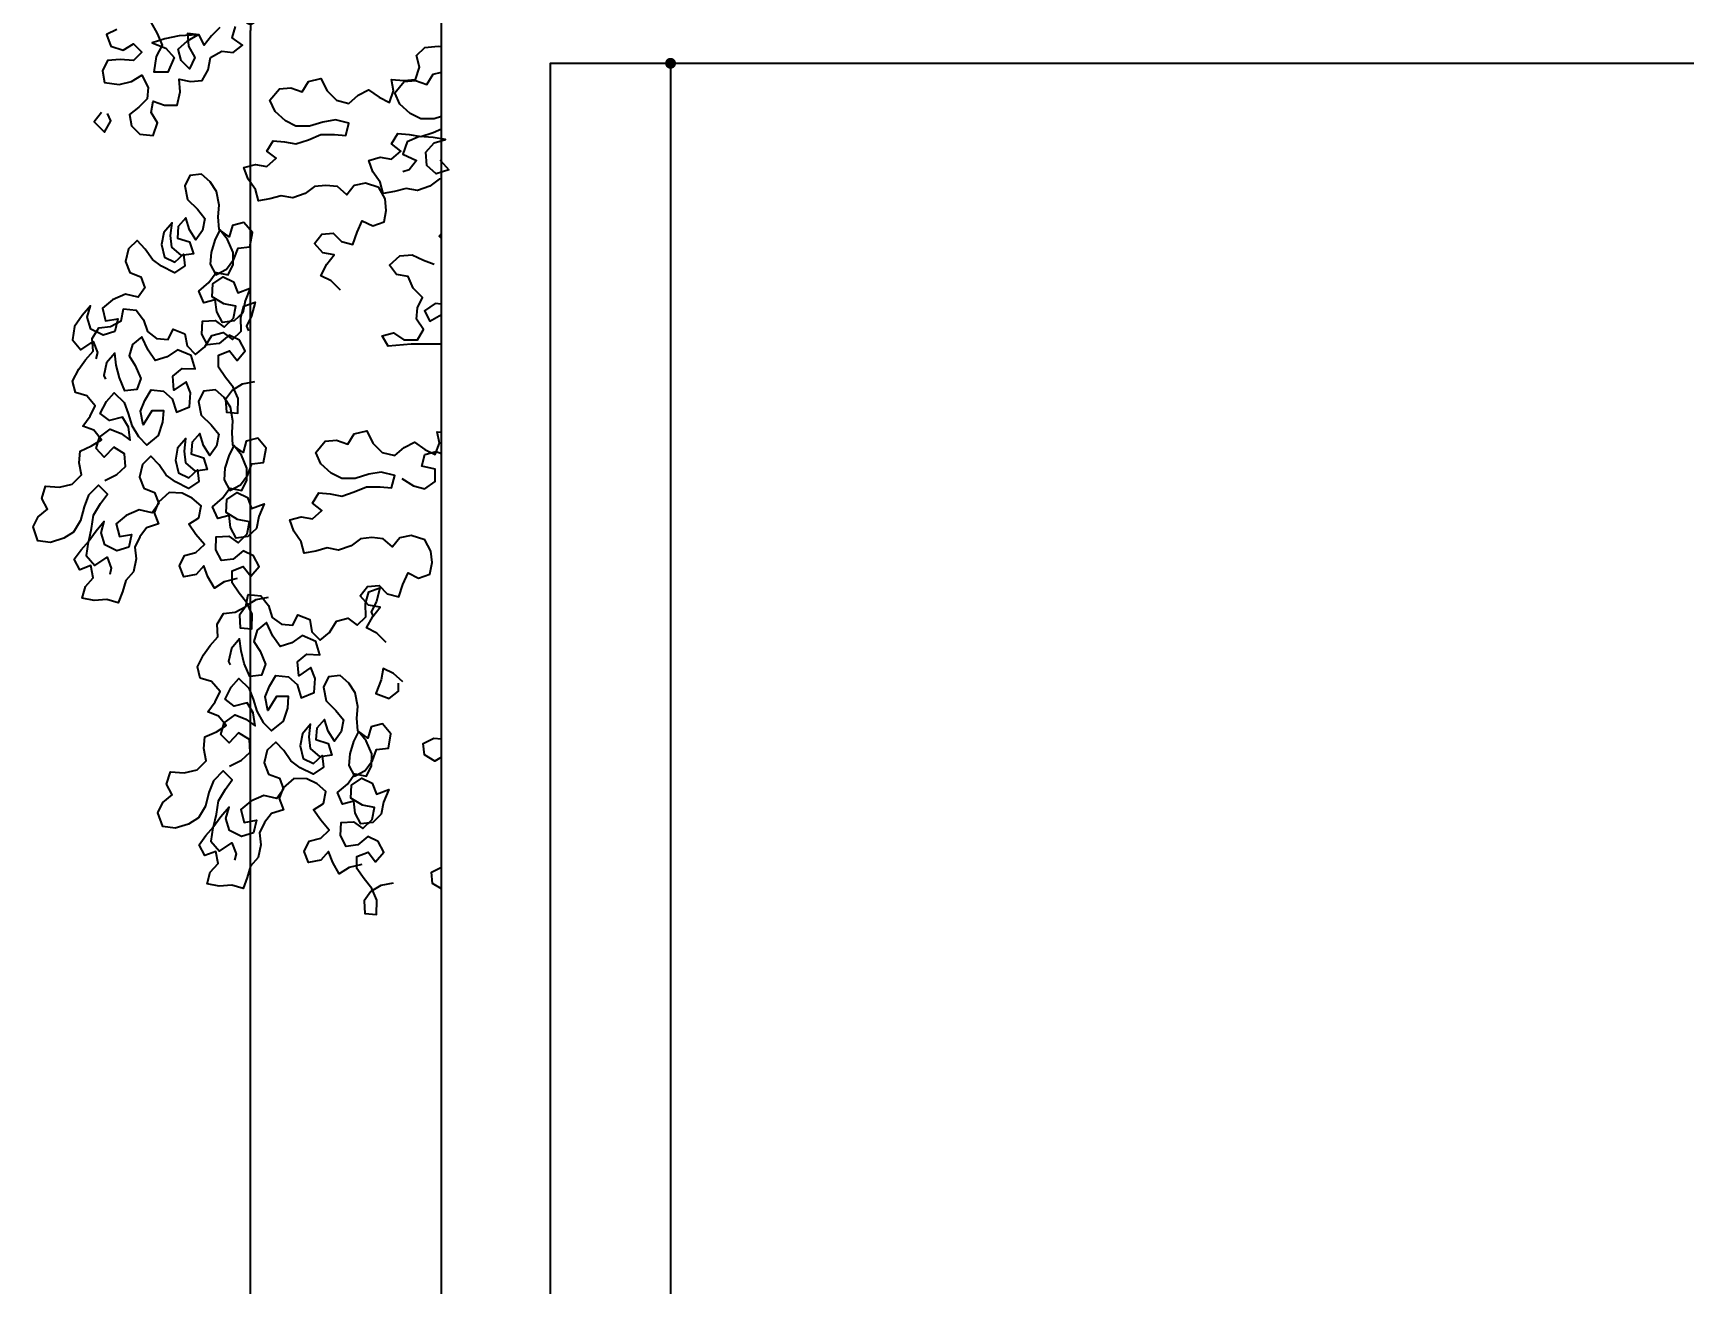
# Model space of a CAD drawing. Header units: millimetres. Extents: x 92.2 to 172.4, y 6.8 to 63.1.
# Drawn here: x 131.407 to 135.193, y 12.052 to 14.922 of the extents above; entities that cross this region are included whole.
import ezdxf

# ---------------------------------------------------------------- set-up
doc = ezdxf.new("R2010")
doc.units = ezdxf.units.MM
doc.layers.add('Alvenaria', color=5, linetype='Continuous')
doc.layers.add('COTAS', color=1, linetype='Continuous')
doc.styles.add('ROMANS', font='C-ACENTO.SHX')
doc.dimstyles.new('Artiun 1-50', dxfattribs={"dimscale": 0.5, "dimtxt": 0.15, "dimasz": 0.05, "dimexe": 0.03, "dimexo": 0.05, "dimgap": 0.1, "dimtad": 1, "dimzin": 4, "dimdsep": 46, "dimtxsty": 'ROMANS', "dimblk": 'DOT', "dimcen": 0.025, "dimclrt": 2, "dimadec": 0, "dimazin": 0, "dimtfac": 1, "dimtix": 1, "dimtmove": 2, "dimatfit": 2, "dimldrblk": 'DOT', "dimfxl": 1, "dimtolj": 1, "dimtzin": 0, "dimarcsym": 0})

# ---------------------------------------------------------------- blocks, each defined once
blk = doc.blocks.new('_DOT')
at = {"color": 0, "linetype": 'ByBlock'}
blk.add_line((-0.5, 0), (-1, 0), dxfattribs=at)
at = {"color": 0, "linetype": 'ByBlock', "const_width": 0.5}
blk.add_lwpolyline([(-0.25, 0, 1), (0.25, 0, 1)], format="xyb", close=True, dxfattribs=at)
blk = doc.blocks.new('*D136')
at = {"layer": 'COTAS', "color": 0, "lineweight": -2, "transparency": 16777216}
for p, q in [((132.618, 14.8523), (132.8836, 14.8523)), ((132.8686, 14.8273), (132.8686, 8.1573)), ((132.618, 8.1323), (132.8836, 8.1323))]:
    blk.add_line(p, q, dxfattribs=at)
at = {"layer": 'Defpoints', "color": 0, "transparency": 16777216}
for p in [(132.593, 14.8523), (132.593, 8.1323), (132.8686, 8.1323)]:
    blk.add_point(p, dxfattribs=at)
at = {"layer": 'COTAS', "color": 0, "lineweight": -2, "transparency": 16777216, "xscale": 0.025, "yscale": 0.025, "zscale": 0.025}
for p, rotation in [((132.8686, 14.8523), 90), ((132.8686, 8.1323), 270)]:
    blk.add_blockref('_DOT', p, dxfattribs=dict(at, rotation=rotation))
at = {"layer": 'COTAS', "color": 7, "transparency": 16777216, "insert": (132.7811, 11.4923), "char_height": 0.075, "attachment_point": 5, "rotation": 90, "style": 'ROMANS'}
blk.add_mtext('\\A1;6.72', dxfattribs=at)
blk = doc.blocks.new('*D146')
at = {"layer": 'COTAS', "color": 0, "lineweight": -2, "transparency": 16777216}
for p, q in [((132.318, 14.9523), (131.89, 14.9523)), ((131.905, 8.1573), (131.905, 14.9273)), ((132.318, 8.1323), (131.89, 8.1323))]:
    blk.add_line(p, q, dxfattribs=at)
at = {"layer": 'Defpoints', "color": 0, "transparency": 16777216}
for p in [(131.905, 14.9523), (132.343, 14.9523), (132.343, 8.1323)]:
    blk.add_point(p, dxfattribs=at)
at = {"layer": 'COTAS', "color": 0, "lineweight": -2, "transparency": 16777216, "xscale": 0.025, "yscale": 0.025, "zscale": 0.025}
for p, rotation in [((131.905, 14.9523), 90), ((131.905, 8.1323), 270)]:
    blk.add_blockref('_DOT', p, dxfattribs=dict(at, rotation=rotation))
at = {"layer": 'COTAS', "color": 7, "transparency": 16777216, "insert": (131.8175, 11.5423), "char_height": 0.075, "attachment_point": 5, "rotation": 90, "style": 'ROMANS'}
blk.add_mtext('\\A1;6.82', dxfattribs=at)

msp = doc.modelspace()

# ---------------------------------------------------------------- linework, layer by layer
at = {"color": 67}
for points in [[(131.5992, 14.93), (131.5753, 14.9181), (131.5848, 14.8919), (131.6134, 14.8824), (131.6372, 14.8966), (131.6563, 14.8776), (131.6372, 14.8585), (131.6062, 14.861), (131.5777, 14.8586), (131.5657, 14.8348), (131.5705, 14.8086), (131.6038, 14.8038), (131.6324, 14.8109), (131.6562, 14.8252), (131.6705, 14.7966), (131.6681, 14.7704), (131.649, 14.7514), (131.6276, 14.7347), (131.6323, 14.7085), (131.6513, 14.6894), (131.6823, 14.687), (131.6918, 14.7156), (131.6776, 14.7394), (131.6824, 14.7656), (131.7085, 14.7561), (131.7371, 14.7561), (131.7443, 14.787), (131.7419, 14.8156), (131.7681, 14.8108), (131.7943, 14.8132), (131.8086, 14.837), (131.8134, 14.8655), (131.8396, 14.8798), (131.8658, 14.8774), (131.8873, 14.894), (131.8635, 14.9107), (131.8706, 14.9369)], [(131.8349, 14.9346), (131.8159, 14.9155), (131.7992, 14.8941), (131.7873, 14.9179), (131.7611, 14.9203), (131.7634, 14.8918), (131.7777, 14.8656), (131.7658, 14.8394), (131.7467, 14.8584), (131.7396, 14.8846), (131.7611, 14.9037), (131.7849, 14.9179), (131.742, 14.9156), (131.7087, 14.9085), (131.6801, 14.899), (131.711, 14.8871), (131.7301, 14.8656), (131.7158, 14.8323), (131.6848, 14.8323), (131.6896, 14.868), (131.7039, 14.8942), (131.692, 14.9204), (131.6778, 14.9466)], [(132.1116, 14.3317), (132.0901, 14.3532), (132.0663, 14.3651), (132.0807, 14.3913), (132.0973, 14.4127), (132.0712, 14.4175), (132.0521, 14.4389), (132.0688, 14.4604), (132.095, 14.4627), (132.114, 14.4436), (132.1402, 14.4365), (132.1498, 14.465), (132.1617, 14.4912), (132.1855, 14.4793), (132.2117, 14.4888), (132.2165, 14.515), (132.2142, 14.5412), (132.1999, 14.5674), (132.1689, 14.577), (132.1427, 14.5722), (132.126, 14.5508), (132.1046, 14.5699), (132.0784, 14.5723), (132.0522, 14.5699), (132.0308, 14.5533), (132.0022, 14.5438), (131.976, 14.5486), (131.9498, 14.5414), (131.9236, 14.5367), (131.9165, 14.5629), (131.8998, 14.5867), (131.8903, 14.6129), (131.9165, 14.6201), (131.9427, 14.6153), (131.9642, 14.6343), (131.9428, 14.651), (131.9571, 14.6748), (131.9833, 14.6724), (132.0095, 14.6676), (132.0381, 14.6771), (132.0666, 14.689), (132.0976, 14.689), (132.1238, 14.6865), (132.131, 14.7151), (132.1, 14.7223), (132.0714, 14.7176), (132.0405, 14.7081), (132.0095, 14.7081), (131.9857, 14.72), (131.9619, 14.7415), (131.95, 14.7677), (131.9715, 14.7938), (131.9977, 14.7962), (132.0239, 14.7867), (132.0382, 14.8105), (132.0668, 14.8176), (132.081, 14.789), (132.1024, 14.7675), (132.131, 14.7604), (132.1525, 14.7794), (132.1763, 14.7913), (132.2001, 14.7746), (132.2239, 14.7627), (132.2334, 14.7888), (132.2287, 14.815), (132.2573, 14.8126), (132.2835, 14.815), (132.293, 14.8436), (132.2859, 14.8698), (132.305, 14.8888), (132.3359, 14.8912), (132.343, 14.8905)], [(132.343, 14.7299), (132.3266, 14.7249), (132.2956, 14.7249), (132.2718, 14.7368), (132.248, 14.7583), (132.2361, 14.7845), (132.2576, 14.8107), (132.2838, 14.813), (132.31, 14.8035), (132.3243, 14.8273), (132.343, 14.8319)], [(131.5633, 14.7395), (131.5466, 14.7181), (131.5704, 14.6943), (131.5847, 14.7205), (131.5775, 14.7371)], [(132.343, 14.5871), (132.3383, 14.5867), (132.3169, 14.5701), (132.2883, 14.5606), (132.2621, 14.5654), (132.2359, 14.5582), (132.2097, 14.5535), (132.2026, 14.5797), (132.1859, 14.6035), (132.1764, 14.6297), (132.2026, 14.6369), (132.2288, 14.6321), (132.2503, 14.6511), (132.2289, 14.6678), (132.2432, 14.6916), (132.2694, 14.6892), (132.2956, 14.6844), (132.3241, 14.6939), (132.343, 14.7017)], [(132.343, 14.6318), (132.3408, 14.6296), (132.3598, 14.6081), (132.3312, 14.5986), (132.3098, 14.6177), (132.3074, 14.6487), (132.3265, 14.6701), (132.3527, 14.6772), (132.3241, 14.682), (132.2932, 14.6844), (132.2646, 14.6725), (132.255, 14.644), (132.286, 14.6296), (132.2693, 14.6082), (132.255, 14.6035)], [(131.9144, 14.1218), (131.8862, 14.1166), (131.8637, 14.1023), (131.8481, 14.0811), (131.8501, 14.0521), (131.8766, 14.05), (131.8771, 14.0831), (131.8653, 14.1097), (131.8478, 14.1314), (131.8316, 14.1551), (131.8316, 14.1829), (131.857, 14.1926), (131.8745, 14.1709), (131.8933, 14.1929), (131.8803, 14.2175), (131.8567, 14.2289), (131.8337, 14.2094), (131.8068, 14.2062), (131.7938, 14.2308), (131.7951, 14.2606), (131.8241, 14.2625), (131.8453, 14.247), (131.8662, 14.2677), (131.8715, 14.2951), (131.8442, 14.3005), (131.8177, 14.3165), (131.819, 14.3463), (131.8427, 14.3625), (131.8664, 14.351), (131.8761, 14.3257), (131.9047, 14.3362), (131.8928, 14.3073), (131.8874, 14.2799), (131.8678, 14.2612), (131.8408, 14.258), (131.8278, 14.2825), (131.8246, 14.3095), (131.7985, 14.303), (131.7867, 14.3296), (131.8096, 14.3492), (131.8264, 14.3724), (131.8538, 14.367), (131.8653, 14.3907), (131.8653, 14.4184), (131.8528, 14.4483), (131.8353, 14.47), (131.8238, 14.4463), (131.8151, 14.4182), (131.813, 14.3916), (131.826, 14.3671), (131.8505, 14.3801), (131.8673, 14.4033), (131.8768, 14.4282), (131.9038, 14.4314), (131.9096, 14.4641), (131.89, 14.487), (131.8639, 14.4805), (131.8565, 14.4544), (131.8332, 14.4712), (131.8313, 14.5002), (131.8334, 14.5267), (131.8273, 14.5582), (131.8131, 14.5807), (131.7931, 14.5983), (131.7662, 14.5951), (131.7547, 14.5715), (131.7607, 14.54), (131.7835, 14.5179), (131.801, 14.4962), (131.7956, 14.4689), (131.7801, 14.4477), (131.7658, 14.4702), (131.7573, 14.4975), (131.7397, 14.4776), (131.7376, 14.451), (131.7658, 14.4424), (131.7743, 14.415), (131.7473, 14.4118), (131.7253, 14.4307), (131.7221, 14.4576), (131.7254, 14.4862), (131.7066, 14.4642), (131.7012, 14.4368), (131.7085, 14.4074), (131.7321, 14.3959), (131.7518, 14.4147), (131.755, 14.3877), (131.7313, 14.3714), (131.7015, 14.3866), (131.6803, 14.4022), (131.664, 14.4259), (131.6453, 14.4456), (131.6256, 14.4268), (131.619, 14.3974), (131.6287, 14.3721), (131.6536, 14.3626), (131.6634, 14.3373), (131.6478, 14.3161), (131.6184, 14.3227), (131.5886, 14.3101), (131.5656, 14.2906), (131.5729, 14.2612), (131.6011, 14.2664), (131.5945, 14.237), (131.5671, 14.2285), (131.5394, 14.2425), (131.5309, 14.2699), (131.5383, 14.296), (131.5194, 14.274), (131.5014, 14.2487), (131.4968, 14.2181), (131.5164, 14.1952), (131.5446, 14.2143), (131.5543, 14.1889), (131.551, 14.1742)], [(132.343, 14.4504), (132.3382, 14.4557), (132.343, 14.4619)], [(132.343, 14.2081), (132.2737, 14.2081), (132.2213, 14.2034), (132.207, 14.2272), (132.2332, 14.2344), (132.257, 14.2177), (132.288, 14.2176), (132.3023, 14.2414), (132.2857, 14.2653), (132.2881, 14.2915), (132.3, 14.3153), (132.2786, 14.3367), (132.2667, 14.3629), (132.2405, 14.3677), (132.2239, 14.3892), (132.2477, 14.4106), (132.2763, 14.4129), (132.3024, 14.401), (132.3263, 14.3915)], [(131.8748, 13.6702), (131.8453, 13.6629), (131.8228, 13.6487), (131.8078, 13.6744), (131.7981, 13.6998), (131.7804, 13.6798), (131.7522, 13.6746), (131.7425, 13.6999), (131.754, 13.7236), (131.7802, 13.7301), (131.7998, 13.7488), (131.7803, 13.7717), (131.764, 13.7954), (131.7865, 13.8097), (131.7919, 13.837), (131.7719, 13.8546), (131.7483, 13.8661), (131.7185, 13.8675), (131.6943, 13.8459), (131.6848, 13.821), (131.6946, 13.7956), (131.6672, 13.7871), (131.6516, 13.7659), (131.6401, 13.7423), (131.6433, 13.7153), (131.6367, 13.6859), (131.6191, 13.666), (131.6117, 13.6398), (131.6022, 13.615), (131.5761, 13.6224), (131.5471, 13.6204), (131.5197, 13.6258), (131.5271, 13.6519), (131.5448, 13.6719), (131.5395, 13.7001), (131.5142, 13.6903), (131.5012, 13.7149), (131.5168, 13.7361), (131.5344, 13.756), (131.541, 13.7854), (131.5456, 13.816), (131.5616, 13.8426), (131.5771, 13.8637), (131.5564, 13.8846), (131.5342, 13.8618), (131.5236, 13.8349), (131.5157, 13.8035), (131.4997, 13.777), (131.4772, 13.7627), (131.4466, 13.7534), (131.418, 13.7568), (131.4066, 13.7887), (131.4181, 13.8123), (131.4398, 13.8298), (131.4268, 13.8544), (131.4355, 13.8825), (131.4673, 13.88), (131.4967, 13.8872), (131.5176, 13.908), (131.5124, 13.9362), (131.5145, 13.9628), (131.5411, 13.9745), (131.5636, 13.9888), (131.5461, 14.0105), (131.5212, 14.0199), (131.538, 14.0431), (131.5495, 14.0668), (131.53, 14.0897), (131.5038, 14.0971), (131.4974, 14.1233), (131.5113, 14.151), (131.5269, 14.1722), (131.5445, 14.1922), (131.5426, 14.2212), (131.5573, 14.2457), (131.5843, 14.2489), (131.6088, 14.2619), (131.6142, 14.2892), (131.6428, 14.2859), (131.6603, 14.2642), (131.6688, 14.2368), (131.69, 14.2212), (131.7165, 14.2191), (131.728, 14.2428), (131.755, 14.2321), (131.7602, 14.2039), (131.7789, 14.1842), (131.8006, 14.2017), (131.8166, 14.2282), (131.8428, 14.2347), (131.864, 14.2191), (131.8836, 14.2378), (131.8829, 14.2689), (131.8903, 14.295), (131.9157, 14.3047), (131.9078, 14.2733), (131.8963, 14.2497), (131.9008, 14.2386)], [(132.343, 14.2996), (132.3286, 14.301), (132.3047, 14.2843), (132.3166, 14.2605), (132.343, 14.2758)], [(131.5711, 13.8952), (131.5989, 13.909), (131.6186, 13.9278), (131.6166, 13.9568), (131.5921, 13.9715), (131.57, 13.9487), (131.5513, 13.9684), (131.5587, 13.9945), (131.5837, 14.0128), (131.6085, 14.0033), (131.6297, 13.9878), (131.6257, 14.018), (131.6115, 14.0405), (131.5821, 14.0332), (131.5609, 14.0488), (131.5748, 14.0765), (131.5925, 14.0965), (131.6153, 14.0744), (131.625, 14.049), (131.6335, 14.0217), (131.6486, 13.9959), (131.6673, 13.9762), (131.6947, 13.9986), (131.7046, 14.0288), (131.7067, 14.0554), (131.6789, 14.0554), (131.6592, 14.0228), (131.6532, 14.0543), (131.6627, 14.0792), (131.6774, 14.1036), (131.706, 14.1003), (131.726, 14.0827), (131.7353, 14.052), (131.7651, 14.0646), (131.7677, 14.0964), (131.7579, 14.1218), (131.7297, 14.1027), (131.7269, 14.1349), (131.7486, 14.1524), (131.7784, 14.1511), (131.7691, 14.1818), (131.7381, 14.1949), (131.7144, 14.1787), (131.687, 14.1702), (131.6707, 14.1939), (131.6561, 14.225), (131.6344, 14.2075), (131.627, 14.1814), (131.6412, 14.1589), (131.6538, 14.129), (131.6444, 14.1041), (131.6174, 14.1009), (131.6048, 14.1308), (131.5975, 14.1602), (131.5943, 14.1872), (131.5755, 14.1652), (131.5689, 14.1358), (131.5725, 14.128)], [(131.9461, 13.6271), (131.9179, 13.6219), (131.8954, 13.6076), (131.8798, 13.5864), (131.8818, 13.5574), (131.9083, 13.5553), (131.9088, 13.5884), (131.8971, 13.615), (131.8796, 13.6367), (131.8633, 13.6604), (131.8634, 13.6882), (131.8887, 13.6979), (131.9062, 13.6762), (131.9251, 13.6982), (131.9121, 13.7228), (131.8884, 13.7343), (131.8655, 13.7147), (131.8385, 13.7115), (131.8255, 13.7361), (131.8268, 13.7659), (131.8558, 13.7678), (131.877, 13.7523), (131.8979, 13.773), (131.9033, 13.8004), (131.8759, 13.8058), (131.8494, 13.8218), (131.8507, 13.8516), (131.8745, 13.8678), (131.8981, 13.8563), (131.9079, 13.831), (131.9365, 13.8415), (131.9246, 13.8126), (131.9192, 13.7852), (131.8995, 13.7665), (131.8726, 13.7633), (131.8596, 13.7878), (131.8564, 13.8148), (131.8302, 13.8083), (131.8184, 13.8349), (131.8414, 13.8545), (131.8582, 13.8777), (131.8855, 13.8723), (131.897, 13.896), (131.8971, 13.9237), (131.8845, 13.9536), (131.867, 13.9753), (131.8555, 13.9516), (131.8468, 13.9235), (131.8447, 13.8969), (131.8577, 13.8724), (131.8823, 13.8854), (131.8991, 13.9086), (131.9085, 13.9335), (131.9355, 13.9367), (131.9413, 13.9694), (131.9218, 13.9923), (131.8956, 13.9858), (131.8882, 13.9597), (131.865, 13.9765), (131.863, 14.0055), (131.8651, 14.0321), (131.8591, 14.0635), (131.8448, 14.086), (131.8249, 14.1036), (131.7979, 14.1004), (131.7864, 14.0768), (131.7924, 14.0453), (131.8153, 14.0232), (131.8328, 14.0015), (131.8274, 13.9742), (131.8118, 13.953), (131.7976, 13.9755), (131.7891, 14.0029), (131.7715, 13.9829), (131.7693, 13.9563), (131.7975, 13.9477), (131.806, 13.9203), (131.779, 13.9171), (131.757, 13.936), (131.7538, 13.9629), (131.7572, 13.9915), (131.7383, 13.9695), (131.733, 13.9422), (131.7402, 13.9127), (131.7639, 13.9012), (131.7835, 13.92), (131.7867, 13.893), (131.763, 13.8767), (131.7332, 13.8919), (131.712, 13.9075), (131.6958, 13.9312), (131.677, 13.9509), (131.6574, 13.9321), (131.6508, 13.9028), (131.6605, 13.8774), (131.6854, 13.8679), (131.6951, 13.8426), (131.6795, 13.8214), (131.6501, 13.828), (131.6203, 13.8154), (131.5974, 13.7959), (131.6046, 13.7665), (131.6328, 13.7717), (131.6262, 13.7423), (131.5988, 13.7338), (131.5711, 13.7478), (131.5626, 13.7752), (131.57, 13.8013), (131.5512, 13.7793), (131.5331, 13.754), (131.5286, 13.7234), (131.5481, 13.7005), (131.5763, 13.7196), (131.5861, 13.6942), (131.5828, 13.6795)], [(132.2166, 13.5237), (132.1952, 13.5452), (132.1714, 13.5571), (132.1857, 13.5833), (132.2024, 13.6047), (132.1762, 13.6095), (132.1572, 13.631), (132.1739, 13.6524), (132.2001, 13.6547), (132.2191, 13.6357), (132.2453, 13.6285), (132.2548, 13.6571), (132.2668, 13.6833), (132.2906, 13.6713), (132.3168, 13.6808), (132.3216, 13.707), (132.3192, 13.7332), (132.3049, 13.7594), (132.274, 13.769), (132.2478, 13.7642), (132.2311, 13.7428), (132.2097, 13.7619), (132.1835, 13.7643), (132.1573, 13.7619), (132.1358, 13.7453), (132.1073, 13.7358), (132.0811, 13.7406), (132.0549, 13.7335), (132.0287, 13.7287), (132.0215, 13.7549), (132.0049, 13.7788), (131.9954, 13.805), (132.0216, 13.8121), (132.0478, 13.8073), (132.0692, 13.8263), (132.0478, 13.843), (132.0621, 13.8668), (132.0883, 13.8644), (132.1145, 13.8596), (132.1431, 13.8691), (132.1717, 13.881), (132.2026, 13.881), (132.2288, 13.8786), (132.236, 13.9071), (132.2051, 13.9143), (132.1765, 13.9096), (132.1455, 13.9001), (132.1146, 13.9001), (132.0907, 13.912), (132.067, 13.9335), (132.0551, 13.9597), (132.0765, 13.9859), (132.1027, 13.9882), (132.1289, 13.9787), (132.1432, 14.0025), (132.1718, 14.0096), (132.1861, 13.981), (132.2075, 13.9596), (132.2361, 13.9524), (132.2575, 13.9714), (132.2813, 13.9833), (132.3051, 13.9666), (132.3289, 13.9547), (132.3385, 13.9809), (132.3337, 14.0071), (132.343, 14.0063)], [(132.2527, 13.9), (132.2789, 13.8833), (132.305, 13.8761), (132.3289, 13.8928), (132.3289, 13.9213), (132.2979, 13.9285), (132.3051, 13.9547), (132.3313, 13.9618), (132.343, 13.9569)], [(132.1609, 13.0148), (132.1314, 13.0076), (132.1089, 12.9933), (132.0939, 13.0191), (132.0842, 13.0444), (132.0665, 13.0245), (132.0383, 13.0192), (132.0286, 13.0446), (132.0401, 13.0682), (132.0663, 13.0747), (132.0859, 13.0934), (132.0664, 13.1164), (132.0501, 13.1401), (132.0726, 13.1543), (132.078, 13.1817), (132.058, 13.1993), (132.0344, 13.2108), (132.0046, 13.2121), (131.9804, 13.1905), (131.9709, 13.1656), (131.9807, 13.1403), (131.9533, 13.1318), (131.9377, 13.1106), (131.9262, 13.0869), (131.9294, 13.06), (131.9228, 13.0306), (131.9052, 13.0106), (131.8978, 12.9845), (131.8883, 12.9596), (131.8622, 12.967), (131.8332, 12.9651), (131.8058, 12.9704), (131.8132, 12.9966), (131.8309, 13.0165), (131.8256, 13.0447), (131.8003, 13.035), (131.7873, 13.0595), (131.8029, 13.0807), (131.8205, 13.1007), (131.8271, 13.1301), (131.8317, 13.1607), (131.8477, 13.1872), (131.8632, 13.2084), (131.8425, 13.2293), (131.8203, 13.2065), (131.8097, 13.1795), (131.8018, 13.1481), (131.7858, 13.1216), (131.7633, 13.1074), (131.7327, 13.0981), (131.7041, 13.1014), (131.6927, 13.1333), (131.7042, 13.157), (131.7259, 13.1745), (131.7129, 13.199), (131.7216, 13.2272), (131.7534, 13.2246), (131.7828, 13.2319), (131.8037, 13.2527), (131.7985, 13.2809), (131.8006, 13.3074), (131.8272, 13.3192), (131.8497, 13.3334), (131.8322, 13.3551), (131.8073, 13.3646), (131.8241, 13.3878), (131.8356, 13.4115), (131.8161, 13.4344), (131.7899, 13.4418), (131.7835, 13.468), (131.7974, 13.4957), (131.813, 13.5169), (131.8306, 13.5369), (131.8287, 13.5659), (131.8434, 13.5903), (131.8704, 13.5935), (131.8949, 13.6065), (131.9003, 13.6339), (131.9289, 13.6305), (131.9464, 13.6088), (131.9549, 13.5814), (131.9761, 13.5659), (132.0026, 13.5638), (132.0141, 13.5874), (132.0411, 13.5767), (132.0463, 13.5485), (132.065, 13.5289), (132.0867, 13.5464), (132.1027, 13.5729), (132.1289, 13.5793), (132.1501, 13.5638), (132.1697, 13.5825), (132.169, 13.6135), (132.1764, 13.6397), (132.2018, 13.6494), (132.1939, 13.618), (132.1824, 13.5943), (132.1869, 13.5833)], [(131.8572, 13.2399), (131.885, 13.2537), (131.9047, 13.2724), (131.9027, 13.3014), (131.8782, 13.3162), (131.8561, 13.2934), (131.8374, 13.313), (131.8448, 13.3391), (131.8698, 13.3575), (131.8946, 13.348), (131.9158, 13.3324), (131.9118, 13.3626), (131.8976, 13.3852), (131.8682, 13.3779), (131.847, 13.3935), (131.8609, 13.4212), (131.8786, 13.4412), (131.9014, 13.419), (131.9111, 13.3937), (131.9196, 13.3663), (131.9347, 13.3405), (131.9534, 13.3209), (131.9808, 13.3433), (131.9907, 13.3735), (131.9928, 13.4), (131.965, 13.4001), (131.9453, 13.3675), (131.9393, 13.3989), (131.9488, 13.4238), (131.9635, 13.4483), (131.9921, 13.4449), (132.0121, 13.4273), (132.0214, 13.3967), (132.0512, 13.4092), (132.0538, 13.4411), (132.044, 13.4664), (132.0158, 13.4473), (132.013, 13.4796), (132.0347, 13.4971), (132.0645, 13.4958), (132.0552, 13.5264), (132.0242, 13.5396), (132.0005, 13.5233), (131.9731, 13.5148), (131.9568, 13.5386), (131.9422, 13.5696), (131.9205, 13.5521), (131.9131, 13.526), (131.9273, 13.5035), (131.9399, 13.4737), (131.9305, 13.4488), (131.9035, 13.4456), (131.8909, 13.4754), (131.8836, 13.5049), (131.8804, 13.5318), (131.8616, 13.5098), (131.855, 13.4804), (131.8586, 13.4727)], [(132.2322, 12.9718), (132.204, 12.9665), (132.1815, 12.9523), (132.1659, 12.9311), (132.1679, 12.9021), (132.1944, 12.9), (132.1949, 12.9331), (132.1832, 12.9596), (132.1657, 12.9813), (132.1494, 13.0051), (132.1495, 13.0328), (132.1748, 13.0426), (132.1923, 13.0209), (132.2112, 13.0429), (132.1982, 13.0674), (132.1745, 13.0789), (132.1516, 13.0594), (132.1246, 13.0562), (132.1116, 13.0807), (132.1129, 13.1105), (132.1419, 13.1125), (132.1631, 13.0969), (132.184, 13.1177), (132.1894, 13.145), (132.162, 13.1504), (132.1355, 13.1664), (132.1368, 13.1962), (132.1606, 13.2125), (132.1842, 13.201), (132.194, 13.1757), (132.2226, 13.1862), (132.2107, 13.1572), (132.2053, 13.1299), (132.1856, 13.1111), (132.1587, 13.108), (132.1457, 13.1325), (132.1425, 13.1595), (132.1163, 13.153), (132.1045, 13.1796), (132.1275, 13.1991), (132.1443, 13.2223), (132.1716, 13.217), (132.1831, 13.2406), (132.1832, 13.2684), (132.1706, 13.2982), (132.1531, 13.3199), (132.1416, 13.2963), (132.1329, 13.2681), (132.1308, 13.2416), (132.1438, 13.217), (132.1684, 13.23), (132.1852, 13.2533), (132.1946, 13.2782), (132.2216, 13.2814), (132.2274, 13.314), (132.2079, 13.3369), (132.1817, 13.3305), (132.1743, 13.3044), (132.1511, 13.3212), (132.1491, 13.3502), (132.1512, 13.3767), (132.1452, 13.4082), (132.1309, 13.4307), (132.111, 13.4483), (132.084, 13.4451), (132.0725, 13.4214), (132.0785, 13.39), (132.1014, 13.3679), (132.1189, 13.3462), (132.1135, 13.3188), (132.0979, 13.2976), (132.0837, 13.3201), (132.0752, 13.3475), (132.0576, 13.3275), (132.0554, 13.301), (132.0836, 13.2923), (132.0921, 13.265), (132.0651, 13.2618), (132.0431, 13.2806), (132.0399, 13.3076), (132.0433, 13.3362), (132.0244, 13.3142), (132.0191, 13.2868), (132.0263, 13.2574), (132.05, 13.2459), (132.0696, 13.2646), (132.0728, 13.2376), (132.0491, 13.2214), (132.0193, 13.2366), (131.9981, 13.2521), (131.9819, 13.2759), (131.9631, 13.2955), (131.9435, 13.2768), (131.9369, 13.2474), (131.9466, 13.2221), (131.9715, 13.2126), (131.9812, 13.1873), (131.9656, 13.1661), (131.9362, 13.1727), (131.9064, 13.1601), (131.8835, 13.1405), (131.8907, 13.1111), (131.9189, 13.1164), (131.9123, 13.087), (131.8849, 13.0785), (131.8572, 13.0924), (131.8487, 13.1198), (131.8561, 13.1459), (131.8373, 13.1239), (131.8192, 13.0987), (131.8147, 13.068), (131.8342, 13.0451), (131.8624, 13.0642), (131.8722, 13.0389), (131.8689, 13.0242)], [(132.2546, 13.4332), (132.2332, 13.4523), (132.2094, 13.4642), (132.2046, 13.438), (132.1927, 13.4071), (132.2236, 13.3951), (132.2451, 13.4118), (132.2451, 13.4308)], [(132.343, 13.2609), (132.3278, 13.2518), (132.304, 13.2661), (132.3016, 13.2923), (132.3255, 13.3042), (132.343, 13.3026)], [(132.343, 12.959), (132.323, 12.971), (132.3207, 12.9972), (132.343, 13.0083)]]:
    msp.add_lwpolyline(points, dxfattribs=at)
at = {"layer": 'Alvenaria'}
for points in [[(132.343, 8.0323), (132.343, 14.9523), (143.143, 14.9523), (143.143, 8.0323)], [(139.243, 12.0523), (137.143, 12.0523), (137.143, 11.9523), (142.893, 11.9523), (142.893, 8.1323), (132.593, 8.1323), (132.593, 14.8523), (139.243, 14.8523)]]:
    msp.add_lwpolyline(points, close=True, dxfattribs=at)

# ---------------------------------------------------------------- dimensions: what is measured, and where the dimension line sits
at = {"layer": 'COTAS'}
for base, p1, p2, picture, middle in [((131.905, 14.9523), (132.343, 8.1323), (132.343, 14.9523), '*D146', (131.8175, 11.5423)), ((132.8686, 8.1323), (132.593, 14.8523), (132.593, 8.1323), '*D136', (132.7811, 11.4923))]:
    dim = msp.add_linear_dim(base=base, p1=p1, p2=p2, angle=90, dimstyle='Artiun 1-50', override={"dimclrt": 7}, dxfattribs=at)
    dim.commit()
    dim.dimension.update_dxf_attribs({"geometry": picture, "text_midpoint": middle})

doc.saveas('drawing.dxf')
